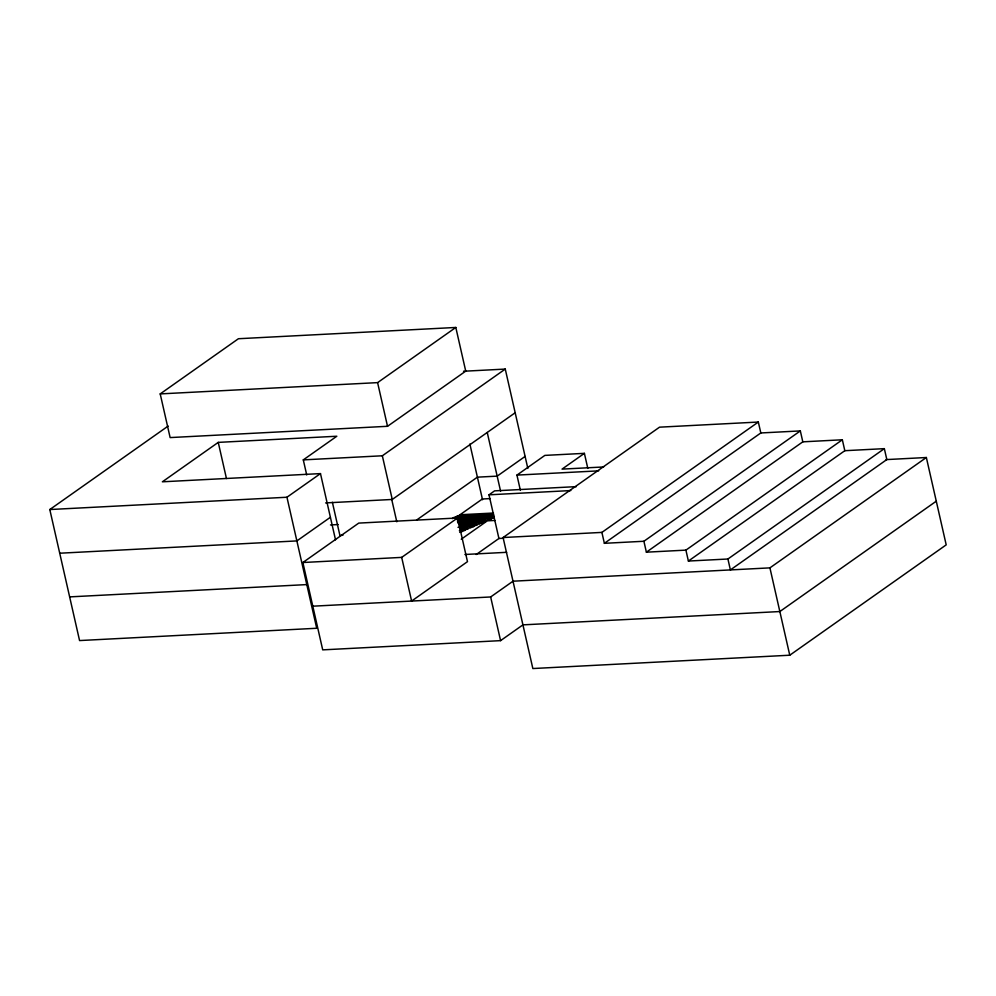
<?xml version="1.0" encoding="UTF-8"?>
<svg xmlns="http://www.w3.org/2000/svg" width="996" height="996" viewBox="0 0 996 996"><rect width="100%" height="100%" fill="white"/><g stroke="black" fill="none" stroke-linecap="round" stroke-linejoin="round"><path stroke-width="1.49" d="M160.207 393.906L238.43 338.727L455.807 327.46L465.73 371.135L387.519 426.3L170.129 437.58L160.207 393.906L377.596 382.626L455.807 327.46M335.528 539.857L320.475 473.598L286.948 497.241L316.716 628.264L79.568 640.565L49.8 509.541L168.15 426.064M306.718 474.943L303.294 459.878L336.822 436.236L218.249 442.386L162.373 481.803L320.475 473.598M303.294 459.878L382.34 455.782L505.258 369.08L527.843 468.469M330.398 517.273L296.87 540.915L59.723 553.216M523.348 624.579L500.577 640.64L322.716 649.865L302.871 562.516L358.747 523.099L457.562 517.982L467.485 561.657L411.609 601.061L401.687 557.387L457.562 517.982M325.617 502.918L392.262 499.457L515.181 412.755M416.565 520.074L477.408 477.159L497.166 476.138L525.104 456.429M452.259 518.642L454.126 517.335L493.643 515.281L490.854 517.26L487.816 517.41M455.209 517.36L457.077 516.04L493.555 514.148M457.226 516.725L482.363 498.996L489.97 498.598M476.213 554.511L498.921 538.487L488.999 494.813L494.589 490.866L576.348 486.633M520.348 490.169L516.936 475.104L544.862 455.396L584.391 453.354L587.814 468.406M459.355 530.768L461.21 529.449L461.746 531.777L464.534 529.797M461.372 530.133L464.161 528.166L464.684 530.482L461.646 530.644M464.323 528.851L467.112 526.872L467.634 529.2L470.436 527.233M459.729 532.399L461.584 531.092M467.261 527.556L470.062 525.589L470.585 527.905L473.374 525.938M470.212 526.274L473.013 524.307L473.536 526.623L470.498 526.784M464.684 530.482L467.485 528.515M473.162 524.979L475.951 523.012L476.486 525.328L473.449 525.49M476.113 523.697L478.902 521.73L479.437 524.045L482.226 522.078M479.064 522.402L481.852 520.435L482.375 522.763L479.337 522.912M473.536 526.623L476.325 524.655M482.288 521.63L485.326 521.468L484.803 519.153L482.014 521.12L475.926 521.431M476.486 525.328L479.275 523.361M484.952 519.825L487.754 517.858L488.277 520.186L491.065 518.206M487.903 518.543L490.704 516.575L491.227 518.891L488.189 519.053M482.375 522.763L485.177 520.784M485.326 521.468L488.127 519.501M461.26 539.222L487.33 520.833L494.925 520.435M491.227 518.891L494.016 516.924M584.391 453.354L562.043 469.116L603.626 466.962M886.116 459.604L926.355 457.513L946.2 544.862L789.766 655.219L532.848 668.54L503.08 537.529L659.526 427.172L758.33 422.043L760.82 432.961L604.373 543.318L601.895 532.399L758.33 422.043M312.794 606.191L490.655 596.965L513.426 580.905M643.902 541.264L800.336 430.919L802.813 441.838L646.379 552.182L643.902 541.264L604.373 543.318M685.908 550.128L842.342 439.784L844.82 450.702L688.385 561.047L685.908 550.128L646.379 552.182M727.914 559.005L884.348 448.648L886.826 459.567L730.392 569.924L727.914 559.005L688.385 561.047M513.002 581.203L769.92 567.869L926.355 457.513M936.277 501.187L779.843 611.544L522.925 624.865M463.526 371.247L505.258 369.08M760.82 432.961L800.336 430.919M802.813 441.838L842.342 439.784M844.82 450.702L884.348 448.648M516.936 475.104L598.696 470.859M49.8 509.541L286.948 497.241M488.999 494.813L570.82 490.567M460.015 514.758L493.468 513.027M463.302 516.414L469.39 516.102M481.554 515.467L489.148 515.069M466.439 517.385L472.515 517.073M484.679 516.438L492.285 516.04M330.485 524.942L338.179 524.543M455.732 518.381L490.704 516.575M468.045 518.443L474.133 518.119M457.351 519.439L487.754 517.858M491.14 517.758L494.178 517.609M471.183 519.414L477.258 519.09M457.438 520.572L484.803 519.153M457.587 521.257L460.638 521.095M474.32 520.385L480.396 520.061M457.525 521.692L481.852 520.435M457.687 522.377L463.763 522.066M457.625 522.825L478.902 521.73M459.293 523.435L466.9 523.037M459.231 523.884L475.951 523.012M462.43 524.406L468.506 524.095M459.33 525.017L473.013 524.307M465.568 525.378L471.643 525.066M459.417 526.137L470.062 525.589M457.986 527.345L467.112 526.872M459.604 528.403L464.161 528.166M342.935 535.25L339.897 535.412L332.378 502.27M503.08 537.529L601.895 532.399M498.921 538.487L503.565 538.238M302.871 562.516L401.687 557.387M464.908 554.486L506.665 552.319M69.645 596.89L306.793 584.59M769.92 567.869L789.766 655.219M487.243 432.463L500.59 491.19M469.875 444.029L482.537 499.743M490.655 596.965L500.577 640.64M377.596 382.626L387.519 426.3M382.34 455.782L392.262 499.457M391.665 499.195L396.794 521.792M218.249 442.386L226.453 478.528"/></g></svg>
